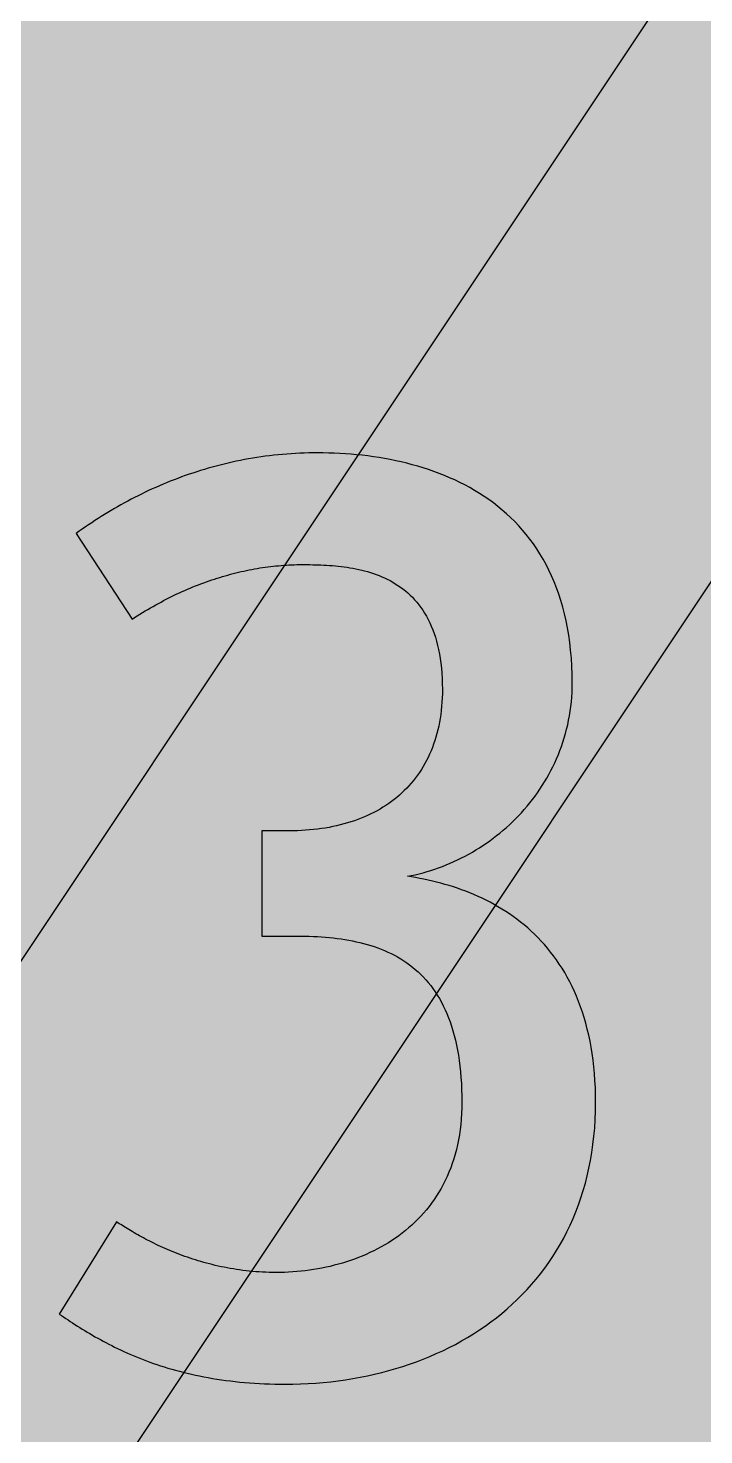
# Model space of a CAD drawing. Header units: millimetres. Extents: x 0 to 212, y 0 to 318.
# Drawn here: x 91.5 to 137.4, y 126.5 to 222 of the extents above; entities that cross this region are included whole.
import ezdxf

# ---------------------------------------------------------------- set-up
doc = ezdxf.new("R2010")
doc.units = ezdxf.units.MM

msp = doc.modelspace()

# ---------------------------------------------------------------- hatches: boundary and pattern name
for color, points in [(40, [(14.1633, 0.0536), (13.9878, 0.0533), (13.8125, 0.0559), (13.6373, 0.061), (13.462, 0.0686), (13.2893, 0.0787), (13.114, 0.0914), (12.9413, 0.1041), (12.7686, 0.1219), (12.5959, 0.1397), (12.4231, 0.16), (12.2504, 0.1829), (12.0777, 0.2057), (11.9075, 0.2337), (11.7373, 0.2616), (11.5672, 0.2921), (11.397, 0.3251), (11.2268, 0.3607), (11.0592, 0.3988), (10.8915, 0.4369), (10.7239, 0.4775), (10.5562, 0.5207), (10.3886, 0.5664), (10.2235, 0.6121), (10.0584, 0.6629), (9.8933, 0.7137), (9.7307, 0.7671), (9.5682, 0.8204), (9.4056, 0.8788), (9.2431, 0.9373), (9.083, 0.9982), (8.923, 1.0617), (8.763, 1.1252), (8.6055, 1.1938), (8.4455, 1.2624), (8.2906, 1.331), (8.1331, 1.4046), (7.9781, 1.4783), (7.8232, 1.5545), (7.6708, 1.6332), (7.5184, 1.7145), (7.366, 1.7958), (7.2161, 1.8796), (7.0663, 1.966), (6.919, 2.0523), (6.7716, 2.1438), (6.6243, 2.2352), (6.4795, 2.3266), (6.3348, 2.4232), (6.19, 2.5197), (6.0477, 2.6187), (5.908, 2.7178), (5.7683, 2.8194), (5.6286, 2.9235), (5.4915, 3.0302), (5.3543, 3.1369), (5.2197, 3.2461), (5.0851, 3.3579), (4.953, 3.4722), (4.8209, 3.5865), (4.6914, 3.7033), (4.5644, 3.8202), (4.4348, 3.9395), (4.3104, 4.0615), (4.1859, 4.1859), (4.0615, 4.3104), (3.9395, 4.4348), (3.8202, 4.5618), (3.7033, 4.6914), (3.5865, 4.8209), (3.4722, 4.953), (3.3579, 5.0851), (3.2487, 5.2197), (3.1369, 5.3543), (3.0302, 5.4915), (2.9235, 5.6286), (2.8194, 5.7683), (2.7178, 5.908), (2.6187, 6.0477), (2.5197, 6.19), (2.4232, 6.3348), (2.3266, 6.477), (2.2352, 6.6243), (2.1438, 6.7691), (2.0523, 6.9164), (1.966, 7.0663), (1.8796, 7.2161), (1.7958, 7.366), (1.7145, 7.5184), (1.6332, 7.6708), (1.5545, 7.8232), (1.4783, 7.9781), (1.4046, 8.1331), (1.331, 8.2906), (1.2598, 8.4455), (1.1913, 8.603), (1.1252, 8.763), (1.0592, 8.923), (0.9982, 9.083), (0.9373, 9.2431), (0.8763, 9.4056), (0.8204, 9.5682), (0.7645, 9.7307), (0.7112, 9.8933), (0.6604, 10.0584), (0.6121, 10.2235), (0.5639, 10.3911), (0.5207, 10.5562), (0.4775, 10.7239), (0.4343, 10.8915), (0.3962, 11.0592), (0.3607, 11.2268), (0.3251, 11.397), (0.2921, 11.5672), (0.2616, 11.7373), (0.2311, 11.9075), (0.2057, 12.0802), (0.1803, 12.2504), (0.1575, 12.4231), (0.1372, 12.5959), (0.1194, 12.7686), (0.1041, 12.9413), (0.0889, 13.1166), (0.0787, 13.2893), (0.0686, 13.4645), (0.061, 13.6373), (0.0559, 13.8125), (0.0508, 13.9878), (0.0508, 14.163), (0.0522, 303.4425), (0.0508, 303.6164), (0.0559, 303.7916), (0.061, 303.9669), (0.0686, 304.1396), (0.0787, 304.3149), (0.0889, 304.4876), (0.1041, 304.6628), (0.1194, 304.8356), (0.1372, 305.0083), (0.1575, 305.181), (0.1803, 305.3537), (0.2057, 305.5239), (0.2311, 305.6966), (0.2616, 305.8668), (0.2921, 306.037), (0.3251, 306.2072), (0.3607, 306.3748), (0.3962, 306.545), (0.4343, 306.7126), (0.4775, 306.8803), (0.5207, 307.0479), (0.5639, 307.213), (0.6121, 307.3781), (0.6604, 307.5432), (0.7112, 307.7083), (0.7645, 307.8734), (0.8204, 308.036), (0.8763, 308.1985), (0.9373, 308.3611), (0.9982, 308.5211), (1.0592, 308.6811), (1.1252, 308.8411), (1.1913, 308.9986), (1.2598, 309.1561), (1.331, 309.3136), (1.4046, 309.4685), (1.4783, 309.626), (1.5545, 309.7784), (1.6332, 309.9333), (1.7145, 310.0857), (1.7958, 310.2356), (1.8796, 310.388), (1.966, 310.5379), (2.0523, 310.6852), (2.1438, 310.8325), (2.2352, 310.9798), (2.3266, 311.1246), (2.4232, 311.2694), (2.5197, 311.4116), (2.6187, 311.5539), (2.7178, 311.6961), (2.8194, 311.8358), (2.9235, 311.9755), (3.0302, 312.1127), (3.1369, 312.2473), (3.2487, 312.3844), (3.3579, 312.5165), (3.4722, 312.6486), (3.5865, 312.7807), (3.7033, 312.9102), (3.8202, 313.0398), (3.9395, 313.1668), (4.0615, 313.2938), (4.1859, 313.4182), (4.3104, 313.5401), (4.4348, 313.6621), (4.5644, 313.784), (4.6914, 313.9008), (4.8209, 314.0177), (4.953, 314.132), (5.0851, 314.2437), (5.2197, 314.3555), (5.3543, 314.4647), (5.4915, 314.5739), (5.6286, 314.6781), (5.7683, 314.7822), (5.908, 314.8838), (6.0477, 314.9854), (6.19, 315.0845), (6.3348, 315.181), (6.4795, 315.275), (6.6243, 315.3689), (6.7716, 315.4604), (6.919, 315.5493), (7.0663, 315.6382), (7.2161, 315.7245), (7.366, 315.8084), (7.5184, 315.8896), (7.6708, 315.9709), (7.8232, 316.0471), (7.9781, 316.1233), (8.1331, 316.1995), (8.2906, 316.2706), (8.4455, 316.3418), (8.6055, 316.4103), (8.763, 316.4789), (8.923, 316.5424), (9.083, 316.6059), (9.2431, 316.6669), (9.4056, 316.7253), (9.5682, 316.7837), (9.7307, 316.8371), (9.8933, 316.8904), (10.0584, 316.9412), (10.2235, 316.992), (10.3886, 317.0377), (10.5562, 317.0834), (10.7239, 317.1266), (10.8915, 317.1673), (11.0592, 317.2079), (11.2268, 317.2435), (11.397, 317.279), (11.5672, 317.312), (11.7373, 317.3425), (11.9075, 317.3705), (12.0777, 317.3984), (12.2504, 317.4213), (12.4231, 317.4441), (12.5959, 317.4644), (12.7686, 317.4822), (12.9413, 317.5), (13.114, 317.5127), (13.2893, 317.5254), (13.462, 317.5356), (13.6373, 317.5432), (13.8125, 317.5483), (13.9878, 317.5508), (14.163, 317.5533), (197.6078, 317.5536), (197.7822, 317.5508), (197.9574, 317.5483), (198.1327, 317.5432), (198.3054, 317.5356), (198.4807, 317.5254), (198.6534, 317.5127), (198.8287, 317.5), (199.0014, 317.4822), (199.1741, 317.4644), (199.3468, 317.4441), (199.5195, 317.4213), (199.6897, 317.3984), (199.8624, 317.3705), (200.0326, 317.3425), (200.2028, 317.312), (200.373, 317.279), (200.5432, 317.2435), (200.7108, 317.2079), (200.8784, 317.1673), (201.0461, 317.1266), (201.2137, 317.0834), (201.3788, 317.0377), (201.5465, 316.992), (201.7116, 316.9412), (201.8767, 316.8904), (202.0392, 316.8371), (202.2018, 316.7837), (202.3643, 316.7253), (202.5269, 316.6669), (202.6869, 316.6059), (202.8469, 316.5424), (203.007, 316.4789), (203.167, 316.4103), (203.3245, 316.3418), (203.4794, 316.2706), (203.6369, 316.1995), (203.7918, 316.1233), (203.9468, 316.0471), (204.0992, 315.9709), (204.2516, 315.8896), (204.404, 315.8084), (204.5538, 315.7245), (204.7037, 315.6382), (204.8535, 315.5493), (205.0009, 315.4604), (205.1456, 315.3689), (205.293, 315.275), (205.4352, 315.181), (205.58, 315.0845), (205.7222, 314.9854), (205.8619, 314.8838), (206.0016, 314.7822), (206.1413, 314.6781), (206.2785, 314.5739), (206.4156, 314.4647), (206.5503, 314.3555), (206.6849, 314.2437), (206.817, 314.132), (206.949, 314.0177), (207.0786, 313.9008), (207.2081, 313.784), (207.3351, 313.6621), (207.4596, 313.5401), (207.584, 313.4182), (207.7085, 313.2938), (207.8304, 313.1668), (207.9498, 313.0398), (208.0666, 312.9102), (208.1835, 312.7807), (208.2978, 312.6486), (208.4121, 312.5165), (208.5238, 312.3844), (208.6331, 312.2473), (208.7397, 312.1127), (208.8464, 311.9755), (208.9506, 311.8358), (209.0522, 311.6961), (209.1512, 311.5539), (209.2503, 311.4116), (209.3468, 311.2694), (209.4433, 311.1246), (209.5348, 310.9798), (209.6262, 310.8325), (209.7176, 310.6852), (209.804, 310.5379), (209.8904, 310.388), (209.9742, 310.2356), (210.0555, 310.0857), (210.1367, 309.9333), (210.2155, 309.7784), (210.2917, 309.626), (210.3653, 309.4685), (210.439, 309.3136), (210.5076, 309.1561), (210.5762, 308.9986), (210.6447, 308.8411), (210.7082, 308.6811), (210.7717, 308.5211), (210.8327, 308.3611), (210.8911, 308.1985), (210.9495, 308.036), (211.0029, 307.8734), (211.0562, 307.7083), (211.107, 307.5432), (211.1578, 307.3781), (211.2035, 307.213), (211.2493, 307.0479), (211.2924, 306.8803), (211.3331, 306.7126), (211.3712, 306.545), (211.4093, 306.3748), (211.4448, 306.2072), (211.4779, 306.037), (211.5083, 305.8668), (211.5363, 305.6966), (211.5642, 305.5239), (211.5871, 305.3537), (211.6099, 305.181), (211.6303, 305.0083), (211.648, 304.8356), (211.6658, 304.6628), (211.6785, 304.4876), (211.6912, 304.3149), (211.7014, 304.1396), (211.709, 303.9669), (211.7141, 303.7916), (211.7166, 303.6164), (211.7166, 303.4411), (211.7189, 14.1647), (211.7166, 13.9878), (211.7141, 13.8125), (211.709, 13.6373), (211.7014, 13.4645), (211.6912, 13.2893), (211.6785, 13.1166), (211.6658, 12.9413), (211.648, 12.7686), (211.6303, 12.5959), (211.6099, 12.4231), (211.5871, 12.2504), (211.5642, 12.0802), (211.5363, 11.9075), (211.5083, 11.7373), (211.4779, 11.5672), (211.4448, 11.397), (211.4093, 11.2268), (211.3712, 11.0592), (211.3331, 10.8915), (211.2924, 10.7239), (211.2493, 10.5562), (211.2035, 10.3911), (211.1578, 10.2235), (211.107, 10.0584), (211.0562, 9.8933), (211.0029, 9.7307), (210.9495, 9.5682), (210.8911, 9.4056), (210.8327, 9.2431), (210.7717, 9.083), (210.7082, 8.923), (210.6447, 8.763), (210.5762, 8.603), (210.5076, 8.4455), (210.439, 8.2906), (210.3653, 8.1331), (210.2917, 7.9781), (210.2155, 7.8232), (210.1367, 7.6708), (210.0555, 7.5184), (209.9742, 7.366), (209.8904, 7.2161), (209.804, 7.0663), (209.7176, 6.9164), (209.6262, 6.7691), (209.5348, 6.6243), (209.4433, 6.477), (209.3468, 6.3348), (209.2503, 6.19), (209.1512, 6.0477), (209.0522, 5.908), (208.9506, 5.7683), (208.8464, 5.6286), (208.7397, 5.4915), (208.6331, 5.3543), (208.5238, 5.2197), (208.4121, 5.0851), (208.2978, 4.953), (208.1835, 4.8209), (208.0666, 4.6914), (207.9498, 4.5618), (207.8304, 4.4348), (207.7085, 4.3104), (207.584, 4.1859), (207.4596, 4.0615), (207.3351, 3.9395), (207.2081, 3.8202), (207.0786, 3.7033), (206.949, 3.5865), (206.817, 3.4722), (206.6849, 3.3579), (206.5503, 3.2461), (206.4156, 3.1369), (206.2785, 3.0302), (206.1413, 2.9235), (206.0016, 2.8194), (205.8619, 2.7178), (205.7222, 2.6187), (205.58, 2.5197), (205.4352, 2.4232), (205.293, 2.3266), (205.1456, 2.2352), (205.0009, 2.1438), (204.8535, 2.0523), (204.7037, 1.966), (204.5538, 1.8796), (204.404, 1.7958), (204.2516, 1.7145), (204.0992, 1.6332), (203.9468, 1.5545), (203.7918, 1.4783), (203.6369, 1.4046), (203.4794, 1.331), (203.3245, 1.2624), (203.167, 1.1938), (203.007, 1.1252), (202.8469, 1.0617), (202.6869, 0.9982), (202.5269, 0.9373), (202.3643, 0.8788), (202.2018, 0.8204), (202.0392, 0.7671), (201.8767, 0.7137), (201.7116, 0.6629), (201.5465, 0.6121), (201.3788, 0.5664), (201.2137, 0.5207), (201.0461, 0.4775), (200.8784, 0.4369), (200.7108, 0.3988), (200.5432, 0.3607), (200.373, 0.3251), (200.2028, 0.2921), (200.0326, 0.2616), (199.8624, 0.2337), (199.6897, 0.2057), (199.5195, 0.1829), (199.3468, 0.16), (199.1741, 0.1397), (199.0014, 0.1219), (198.8287, 0.1041), (198.6534, 0.0914), (198.4807, 0.0787), (198.3054, 0.0686), (198.1327, 0.061), (197.9574, 0.0559), (197.7822, 0.0533), (197.6069, 0.0533)]), (22, [(8.8717, 35.5406), (191.0002, 308.7342), (197.6078, 308.7342), (197.7441, 308.7319), (197.8787, 308.7268), (198.0133, 308.7167), (198.1479, 308.7065), (198.28, 308.6913), (198.4121, 308.671), (198.5442, 308.6506), (198.6737, 308.6252), (198.8007, 308.5973), (198.9303, 308.5668), (199.0547, 308.5313), (199.1792, 308.4957), (199.3036, 308.4551), (199.4256, 308.4119), (199.5475, 308.3662), (199.6669, 308.3179), (199.7837, 308.2646), (199.9005, 308.2112), (200.0148, 308.1528), (200.1291, 308.0944), (200.2409, 308.0309), (200.3501, 307.9674), (200.4593, 307.8988), (200.566, 307.8277), (200.6702, 307.7566), (200.7718, 307.6804), (200.8734, 307.6042), (200.9724, 307.5254), (201.0689, 307.4416), (201.1655, 307.3578), (201.2569, 307.2714), (201.3483, 307.1825), (201.4372, 307.0911), (201.5236, 306.9996), (201.6074, 306.9031), (201.6912, 306.8066), (201.77, 306.7075), (201.8462, 306.6059), (201.9224, 306.5043), (201.9935, 306.4002), (202.0646, 306.2935), (202.1332, 306.1843), (202.1967, 306.0751), (202.2602, 305.9633), (202.3186, 305.849), (202.377, 305.7347), (202.4304, 305.6179), (202.4812, 305.501), (202.532, 305.3817), (202.5777, 305.2597), (202.6209, 305.1378), (202.6615, 305.0134), (202.6971, 304.8889), (202.7326, 304.7644), (202.7631, 304.6349), (202.7911, 304.5079), (202.8165, 304.3784), (202.8368, 304.2463), (202.8546, 304.1142), (202.8698, 303.9821), (202.8825, 303.8475), (202.8901, 303.7129), (202.8952, 303.5783), (202.8977, 303.4411), (202.8994, 282.0649), (20.7726, 8.8731), (14.1633, 8.8731), (14.0259, 8.8748), (13.8887, 8.8798), (13.7541, 8.8875), (13.622, 8.9002), (13.4874, 8.9154), (13.3553, 8.9332), (13.2258, 8.9535), (13.0962, 8.9789), (12.9667, 9.0068), (12.8397, 9.0373), (12.7127, 9.0729), (12.5882, 9.1084), (12.4663, 9.1491), (12.3419, 9.1923), (12.2225, 9.238), (12.1031, 9.2888), (11.9837, 9.3396), (11.8694, 9.3929), (11.7526, 9.4513), (11.6408, 9.5098), (11.5291, 9.5733), (11.4198, 9.6368), (11.3106, 9.7053), (11.2039, 9.7765), (11.0998, 9.8476), (10.9957, 9.9238), (10.8966, 10), (10.7975, 10.0787), (10.6985, 10.1625), (10.6045, 10.2464), (10.5105, 10.3327), (10.4216, 10.4216), (10.3327, 10.5131), (10.2464, 10.6045), (10.16, 10.701), (10.0787, 10.7975), (10, 10.8966), (9.9212, 10.9982), (9.8476, 11.0998), (9.7739, 11.2039), (9.7053, 11.3106), (9.6368, 11.4198), (9.5707, 11.5291), (9.5098, 11.6408), (9.4488, 11.7551), (9.3929, 11.8694), (9.337, 11.9863), (9.2862, 12.1031), (9.238, 12.2225), (9.1923, 12.3444), (9.1491, 12.4663), (9.1084, 12.5908), (9.0703, 12.7152), (9.0373, 12.8397), (9.0068, 12.9692), (8.9789, 13.0962), (8.9535, 13.2258), (8.9306, 13.3579), (8.9129, 13.4899), (8.8976, 13.622), (8.8849, 13.7566), (8.8773, 13.8913), (8.8722, 14.0259), (8.8697, 14.163)]), (59, [(130.0067, 149.1022), (129.9997, 149.6035), (129.987, 150.0962), (129.9616, 150.5788), (129.9286, 151.0513), (129.8854, 151.5135), (129.8321, 151.9657), (129.7711, 152.4076), (129.7026, 152.8394), (129.6238, 153.2611), (129.5375, 153.6725), (129.4409, 154.0764), (129.3393, 154.4701), (129.2276, 154.8536), (129.1107, 155.2296), (128.9837, 155.5953), (128.8517, 155.9509), (128.7094, 156.2989), (128.5621, 156.6367), (128.4072, 156.9669), (128.2471, 157.2895), (128.0795, 157.6019), (127.9068, 157.9067), (127.7264, 158.2039), (127.541, 158.4909), (127.348, 158.7703), (127.1524, 159.0421), (126.9492, 159.3063), (126.7409, 159.5628), (126.5276, 159.8117), (126.3091, 160.053), (126.0881, 160.2842), (125.8595, 160.5102), (125.6284, 160.7287), (125.3922, 160.942), (125.1534, 161.1452), (124.9096, 161.3433), (124.6607, 161.5338), (124.4117, 161.7167), (124.1577, 161.8945), (123.8987, 162.0647), (123.6396, 162.2273), (123.3754, 162.3847), (123.1087, 162.5371), (122.8395, 162.6819), (122.5702, 162.8216), (122.2959, 162.9537), (122.0216, 163.0807), (121.7447, 163.2026), (121.4679, 163.3195), (121.1885, 163.4287), (120.9065, 163.5328), (120.6246, 163.6319), (120.3427, 163.7259), (120.0582, 163.8148), (119.7737, 163.9011), (119.4892, 163.9799), (119.2047, 164.0535), (118.9177, 164.1221), (118.6332, 164.1881), (118.3488, 164.2491), (118.0643, 164.305), (117.7823, 164.3558), (117.4979, 164.404), (117.2185, 164.4472), (117.4852, 164.5006), (117.7544, 164.5564), (118.0211, 164.6225), (118.2878, 164.6911), (118.5545, 164.7673), (118.8187, 164.8485), (119.0828, 164.9349), (119.3444, 165.0263), (119.6061, 165.1229), (119.8651, 165.227), (120.1242, 165.3337), (120.3808, 165.448), (120.6348, 165.5674), (120.8862, 165.6918), (121.1377, 165.8188), (121.3866, 165.9534), (121.633, 166.0931), (121.8768, 166.2379), (122.1156, 166.3878), (122.3543, 166.5427), (122.5906, 166.7027), (122.8242, 166.8653), (123.0528, 167.0355), (123.2814, 167.2082), (123.505, 167.3885), (123.7234, 167.5714), (123.9418, 167.7594), (124.1527, 167.9524), (124.3635, 168.1505), (124.5692, 168.3512), (124.7699, 168.5569), (124.968, 168.7678), (125.161, 168.9837), (125.349, 169.2021), (125.5344, 169.4256), (125.7148, 169.6542), (125.89, 169.8879), (126.0602, 170.1241), (126.2253, 170.3629), (126.3853, 170.6093), (126.5403, 170.8582), (126.6901, 171.1096), (126.8349, 171.3662), (126.9746, 171.6278), (127.1092, 171.892), (127.2362, 172.1587), (127.3581, 172.4304), (127.475, 172.7073), (127.5842, 172.9867), (127.6883, 173.2686), (127.7849, 173.5557), (127.8763, 173.8452), (127.9601, 174.1399), (128.0363, 174.437), (128.1074, 174.7368), (128.1709, 175.0416), (128.2294, 175.3489), (128.2776, 175.6588), (128.3208, 175.9712), (128.3564, 176.2887), (128.3818, 176.6087), (128.4021, 176.9313), (128.4148, 177.259), (128.4173, 177.5866), (128.4122, 178.1607), (128.3919, 178.7195), (128.3564, 179.2656), (128.3106, 179.799), (128.2522, 180.3171), (128.1811, 180.8251), (128.0973, 181.3204), (128.0008, 181.803), (127.8941, 182.2729), (127.7747, 182.7327), (127.6452, 183.1797), (127.5029, 183.6141), (127.3505, 184.0357), (127.188, 184.4472), (127.0152, 184.8485), (126.8324, 185.2371), (126.6419, 185.613), (126.4387, 185.9788), (126.2278, 186.3344), (126.0069, 186.6798), (125.7783, 187.0126), (125.542, 187.3377), (125.2957, 187.6501), (125.0417, 187.9524), (124.78, 188.247), (124.5108, 188.529), (124.2339, 188.8007), (123.952, 189.0649), (123.6599, 189.3189), (123.3627, 189.5627), (123.0605, 189.7964), (122.7506, 190.0225), (122.4356, 190.2409), (122.1156, 190.4467), (121.7905, 190.6473), (121.4603, 190.8378), (121.1224, 191.0182), (120.7821, 191.1934), (120.4392, 191.3585), (120.0887, 191.5135), (119.7356, 191.6633), (119.38, 191.8056), (119.0219, 191.9376), (118.6586, 192.0646), (118.2929, 192.184), (117.9246, 192.2932), (117.5537, 192.3974), (117.1804, 192.4964), (116.807, 192.5853), (116.4311, 192.6692), (116.0526, 192.7454), (115.6741, 192.8165), (115.2957, 192.88), (114.9147, 192.9359), (114.5337, 192.9892), (114.1527, 193.0349), (113.7717, 193.073), (113.3932, 193.1086), (113.0122, 193.1365), (112.6338, 193.1594), (112.2553, 193.1772), (111.8794, 193.1873), (111.506, 193.1949), (111.1326, 193.1975), (110.8278, 193.1975), (110.523, 193.1924), (110.2208, 193.1822), (109.921, 193.1721), (109.6213, 193.1568), (109.3241, 193.1391), (109.0295, 193.1187), (108.7349, 193.0933), (108.4402, 193.0654), (108.1507, 193.0349), (107.8611, 193.0019), (107.5715, 192.9663), (107.2871, 192.9257), (107, 192.8825), (106.7181, 192.8393), (106.4362, 192.7911), (106.1542, 192.7403), (105.8774, 192.6844), (105.598, 192.6285), (105.3236, 192.5701), (105.0493, 192.5066), (104.7775, 192.4431), (104.5058, 192.3745), (104.2365, 192.3059), (103.9673, 192.2323), (103.7006, 192.1586), (103.4364, 192.0799), (103.1748, 191.9986), (102.9132, 191.9173), (102.6516, 191.831), (102.3925, 191.7446), (102.1359, 191.6557), (101.8794, 191.5617), (101.6254, 191.4677), (101.3739, 191.3712), (101.1225, 191.2722), (100.8736, 191.1706), (100.6272, 191.069), (100.3808, 190.9623), (100.1344, 190.8556), (99.8931, 190.7464), (99.6493, 190.6346), (99.4105, 190.5203), (99.1718, 190.406), (98.9355, 190.2866), (98.6993, 190.1673), (98.4656, 190.0479), (98.2345, 189.9234), (98.0034, 189.799), (97.7722, 189.672), (97.5462, 189.545), (97.3201, 189.4129), (97.094, 189.2808), (96.8731, 189.1487), (96.6521, 189.0141), (96.4311, 188.8769), (96.2127, 188.7372), (95.9968, 188.5975), (95.7809, 188.4578), (95.5675, 188.3156), (95.3541, 188.1708), (95.1433, 188.026), (94.935, 187.8787), (94.7268, 187.7289), (98.5213, 181.9106), (98.6968, 182.024), (98.8771, 182.1383), (99.0549, 182.2475), (99.2327, 182.3568), (99.4131, 182.466), (99.5909, 182.5701), (99.7712, 182.6743), (99.949, 182.7784), (100.1293, 182.8775), (100.3097, 182.9765), (100.49, 183.073), (100.6704, 183.167), (100.8507, 183.261), (101.031, 183.3524), (101.2114, 183.4413), (101.3917, 183.5302), (101.5721, 183.6166), (101.7549, 183.7004), (101.9353, 183.7817), (102.1156, 183.863), (102.2985, 183.9417), (102.4788, 184.0179), (102.6617, 184.0941), (102.8421, 184.1678), (103.0249, 184.2389), (103.2053, 184.3075), (103.3882, 184.3761), (103.5685, 184.4421), (103.7514, 184.5056), (103.9317, 184.5691), (104.1146, 184.6275), (104.2975, 184.6885), (104.4778, 184.7444), (104.6607, 184.8002), (104.8436, 184.8536), (105.0239, 184.9044), (105.2068, 184.9552), (105.3871, 185.0009), (105.57, 185.0492), (105.7504, 185.0923), (105.9332, 185.1355), (106.1136, 185.1762), (106.2965, 185.2143), (106.4768, 185.2524), (106.6597, 185.2879), (106.84, 185.3209), (107.0204, 185.3514), (107.2007, 185.3819), (107.3836, 185.4098), (107.5639, 185.4352), (107.7443, 185.4606), (107.9246, 185.4835), (108.1049, 185.5038), (108.2853, 185.5241), (108.4631, 185.5394), (108.6434, 185.5546), (108.8238, 185.5699), (109.0016, 185.58), (109.1819, 185.5902), (109.3597, 185.5978), (109.54, 185.6054), (109.7178, 185.6105), (109.8956, 185.613), (110.0734, 185.613), (110.2487, 185.613), (110.4265, 185.613), (110.6068, 185.6105), (110.7897, 185.608), (110.9777, 185.6029), (111.1656, 185.5978), (111.3536, 185.5902), (111.5466, 185.5826), (111.7397, 185.5724), (111.9353, 185.5597), (112.1308, 185.5445), (112.329, 185.5267), (112.5271, 185.5089), (112.7252, 185.486), (112.9259, 185.4606), (113.124, 185.4327), (113.3246, 185.3997), (113.5253, 185.3641), (113.7234, 185.326), (113.9241, 185.2828), (114.1222, 185.2371), (114.3203, 185.1863), (114.5184, 185.133), (114.714, 185.0746), (114.9096, 185.0111), (115.1026, 184.9425), (115.2957, 184.8688), (115.4862, 184.7901), (115.6741, 184.7063), (115.8596, 184.6174), (116.045, 184.5234), (116.2253, 184.4218), (116.4031, 184.3176), (116.5784, 184.2033), (116.7511, 184.0865), (116.9213, 183.9595), (117.0864, 183.8274), (117.2489, 183.6903), (117.4064, 183.5429), (117.5614, 183.3905), (117.7112, 183.2305), (117.8585, 183.0629), (117.9982, 182.8876), (118.1354, 182.7047), (118.2675, 182.5142), (118.3945, 182.3161), (118.5164, 182.1078), (118.6307, 181.8919), (118.7425, 181.6684), (118.8466, 181.4347), (118.9457, 181.1934), (119.0371, 180.942), (119.1235, 180.6804), (119.2022, 180.4111), (119.2759, 180.1292), (119.3419, 179.8396), (119.4003, 179.5399), (119.4511, 179.23), (119.4968, 178.91), (119.5324, 178.5798), (119.5603, 178.2369), (119.5807, 177.8838), (119.5934, 177.5206), (119.5984, 177.1472), (119.5959, 176.8526), (119.5857, 176.5605), (119.5705, 176.2735), (119.5476, 175.9915), (119.5197, 175.7147), (119.4867, 175.4429), (119.446, 175.1736), (119.4003, 174.9095), (119.3495, 174.6504), (119.2911, 174.3964), (119.2276, 174.1475), (119.159, 173.9011), (119.0854, 173.6598), (119.0041, 173.4236), (118.9203, 173.1924), (118.8288, 172.9664), (118.7323, 172.7429), (118.6307, 172.5244), (118.524, 172.3111), (118.4097, 172.1028), (118.2929, 171.8996), (118.171, 171.6989), (118.044, 171.5059), (117.9093, 171.3154), (117.7722, 171.13), (117.6299, 170.9471), (117.4826, 170.7718), (117.3302, 170.5991), (117.1753, 170.4315), (117.0127, 170.2689), (116.8476, 170.1114), (116.6774, 169.959), (116.5022, 169.8092), (116.3218, 169.6669), (116.139, 169.5272), (115.951, 169.3926), (115.7605, 169.2631), (115.5624, 169.1386), (115.3643, 169.0167), (115.1585, 168.8998), (114.9502, 168.7906), (114.7369, 168.6839), (114.521, 168.5823), (114.3025, 168.4833), (114.079, 168.3918), (113.8504, 168.3029), (113.6193, 168.2217), (113.3856, 168.1429), (113.1468, 168.0693), (112.9055, 168.0007), (112.6592, 167.9372), (112.4128, 167.8762), (112.1613, 167.8229), (111.9048, 167.7721), (111.6482, 167.7264), (111.3866, 167.6857), (111.1225, 167.6502), (110.8532, 167.6197), (110.584, 167.5943), (110.3122, 167.5714), (110.0353, 167.5562), (109.7559, 167.5435), (109.4765, 167.5359), (109.1921, 167.5333), (107.3408, 167.5349), (107.3408, 160.3911), (109.722, 160.3911), (110.0023, 160.3883), (110.2817, 160.3832), (110.5586, 160.3781), (110.8354, 160.368), (111.1098, 160.3527), (111.3841, 160.3375), (111.6533, 160.3146), (111.9251, 160.2918), (112.1918, 160.2638), (112.456, 160.2334), (112.7201, 160.1978), (112.9817, 160.1572), (113.2408, 160.1114), (113.4974, 160.0632), (113.7488, 160.0098), (114.0003, 159.954), (114.2492, 159.8905), (114.4956, 159.8219), (114.7369, 159.7508), (114.9756, 159.672), (115.2119, 159.5882), (115.4455, 159.4993), (115.6741, 159.4053), (115.9002, 159.3063), (116.1237, 159.1996), (116.3422, 159.0878), (116.5555, 158.971), (116.7663, 158.8465), (116.9746, 158.7144), (117.1778, 158.5773), (117.3759, 158.435), (117.569, 158.2852), (117.7595, 158.1277), (117.9449, 157.9626), (118.1278, 157.7899), (118.303, 157.6121), (118.4732, 157.4241), (118.6409, 157.2311), (118.8034, 157.0304), (118.9584, 156.8196), (119.1108, 156.6012), (119.2555, 156.3776), (119.3952, 156.144), (119.5324, 155.9001), (119.6619, 155.6512), (119.7839, 155.3921), (119.9032, 155.1229), (120.015, 154.846), (120.1217, 154.559), (120.2207, 154.2644), (120.3147, 153.9596), (120.4011, 153.6471), (120.4824, 153.3246), (120.556, 152.9918), (120.6246, 152.6489), (120.6856, 152.2959), (120.7414, 151.9326), (120.7872, 151.5593), (120.8278, 151.1757), (120.8608, 150.782), (120.8888, 150.3782), (120.9065, 149.9641), (120.9167, 149.5374), (120.9218, 149.1005), (120.9167, 148.717), (120.9015, 148.3385), (120.8786, 147.9677), (120.8456, 147.6045), (120.8049, 147.2489), (120.7541, 146.9009), (120.6932, 146.558), (120.6246, 146.2253), (120.5484, 145.8976), (120.4646, 145.5776), (120.3731, 145.2626), (120.2715, 144.9553), (120.1623, 144.6555), (120.048, 144.3634), (119.9236, 144.0764), (119.794, 143.797), (119.6569, 143.5252), (119.5121, 143.2585), (119.3622, 142.9995), (119.2047, 142.748), (119.0396, 142.5016), (118.8695, 142.2629), (118.6942, 142.0292), (118.5113, 141.8031), (118.3234, 141.5821), (118.1303, 141.3688), (117.9322, 141.1605), (117.729, 140.9598), (117.5207, 140.7643), (117.3074, 140.5738), (117.0864, 140.3909), (116.8654, 140.2156), (116.6368, 140.0454), (116.4057, 139.8803), (116.1694, 139.7229), (115.9307, 139.5679), (115.6868, 139.4231), (115.4405, 139.2809), (115.189, 139.1463), (114.935, 139.0167), (114.6785, 138.8948), (114.4194, 138.7754), (114.1578, 138.6637), (113.8911, 138.557), (113.6244, 138.4554), (113.3551, 138.3614), (113.0833, 138.2725), (112.8116, 138.1862), (112.5347, 138.1074), (112.2578, 138.0338), (111.981, 137.9652), (111.7016, 137.9042), (111.4196, 137.8458), (111.1377, 137.7925), (110.8558, 137.7467), (110.5738, 137.7036), (110.2893, 137.668), (110.0074, 137.635), (109.7229, 137.607), (109.4384, 137.5867), (109.1565, 137.5689), (108.8746, 137.5562), (108.5901, 137.5486), (108.3107, 137.5486), (108.0745, 137.5486), (107.8408, 137.5537), (107.6096, 137.5613), (107.381, 137.5715), (107.155, 137.5842), (106.9289, 137.602), (106.7054, 137.6197), (106.4844, 137.6401), (106.2634, 137.6655), (106.045, 137.6909), (105.8291, 137.7213), (105.6157, 137.7518), (105.4024, 137.7848), (105.1941, 137.8204), (104.9858, 137.8585), (104.7801, 137.8991), (104.5743, 137.9398), (104.3737, 137.9855), (104.173, 138.0312), (103.9749, 138.0795), (103.7793, 138.1277), (103.5837, 138.1785), (103.3932, 138.2319), (103.2027, 138.2878), (103.0148, 138.3436), (102.8294, 138.3995), (102.6465, 138.4579), (102.4661, 138.5189), (102.2858, 138.5799), (102.108, 138.6434), (101.9327, 138.7069), (101.76, 138.7704), (101.5898, 138.8364), (101.4222, 138.9024), (101.2571, 138.971), (101.092, 139.0396), (100.932, 139.1082), (100.772, 139.1768), (100.6145, 139.2479), (100.4595, 139.3165), (100.3071, 139.3876), (100.1573, 139.4587), (100.01, 139.5324), (99.8652, 139.6035), (99.7204, 139.6746), (99.5807, 139.7483), (99.441, 139.8194), (99.3064, 139.8905), (99.1718, 139.9642), (99.0397, 140.0353), (98.9127, 140.1064), (98.7857, 140.1775), (98.6612, 140.2486), (98.5393, 140.3198), (98.4199, 140.3909), (98.3031, 140.4595), (98.1888, 140.528), (98.077, 140.5966), (97.9703, 140.6627), (97.8637, 140.7312), (97.7595, 140.7973), (97.6579, 140.8608), (97.5589, 140.9243), (97.4623, 140.9878), (93.5824, 134.7265), (93.726, 134.6251), (93.8759, 134.526), (94.0257, 134.4244), (94.1781, 134.3228), (94.3305, 134.2212), (94.488, 134.1196), (94.648, 134.0155), (94.808, 133.9139), (94.9731, 133.8097), (95.1382, 133.7056), (95.3084, 133.604), (95.4786, 133.4999), (95.6513, 133.3957), (95.8291, 133.2941), (96.0069, 133.19), (96.1898, 133.0884), (96.3752, 132.9868), (96.5606, 132.8852), (96.7511, 132.7836), (96.9442, 132.682), (97.1398, 132.5829), (97.3404, 132.4839), (97.5411, 132.3848), (97.7468, 132.2883), (97.9551, 132.1918), (98.1659, 132.0952), (98.3793, 132.0013), (98.5977, 131.9098), (98.8187, 131.8184), (99.0422, 131.7269), (99.2708, 131.638), (99.502, 131.5491), (99.7356, 131.4653), (99.9744, 131.379), (100.2157, 131.2977), (100.4595, 131.2164), (100.7085, 131.1377), (100.9599, 131.0589), (101.2165, 130.9853), (101.4755, 130.9116), (101.7372, 130.8405), (102.0039, 130.7719), (102.2756, 130.7059), (102.55, 130.6398), (102.8294, 130.5789), (103.1113, 130.5204), (103.3983, 130.4646), (103.6879, 130.4087), (103.9851, 130.3579), (104.2822, 130.3096), (104.587, 130.2639), (104.8944, 130.2207), (105.2043, 130.1801), (105.5218, 130.1445), (105.8418, 130.1115), (106.1669, 130.081), (106.4946, 130.0531), (106.8299, 130.0302), (107.1677, 130.0099), (107.5106, 129.9921), (107.856, 129.9794), (108.2091, 129.9693), (108.5647, 129.9642), (108.9279, 129.9616), (109.4461, 129.9667), (109.9642, 129.982), (110.4824, 130.0048), (110.9955, 130.0378), (111.506, 130.081), (112.014, 130.1318), (112.5195, 130.1928), (113.0224, 130.2639), (113.5228, 130.3452), (114.0181, 130.4341), (114.5108, 130.5331), (114.9985, 130.6398), (115.4836, 130.7592), (115.9637, 130.8862), (116.4387, 131.0208), (116.9086, 131.1681), (117.3734, 131.3231), (117.8357, 131.4856), (118.2903, 131.6609), (118.7399, 131.8438), (119.1844, 132.0368), (119.6213, 132.2375), (120.0531, 132.4483), (120.4798, 132.6693), (120.8989, 132.9004), (121.3104, 133.1392), (121.7168, 133.3881), (122.1156, 133.6446), (122.5067, 133.9113), (122.8903, 134.1882), (123.2662, 134.4752), (123.6345, 134.7699), (123.9926, 135.0747), (124.3457, 135.3871), (124.6861, 135.7097), (125.0213, 136.0424), (125.3465, 136.3853), (125.6614, 136.7358), (125.9688, 137.094), (126.2659, 137.4648), (126.553, 137.8433), (126.8298, 138.2319), (127.0991, 138.6281), (127.3556, 139.0345), (127.602, 139.4511), (127.8357, 139.8753), (128.0617, 140.3096), (128.2751, 140.7516), (128.4757, 141.2062), (128.6662, 141.6685), (128.8466, 142.1384), (129.0117, 142.6185), (129.1666, 143.1087), (129.3089, 143.6065), (129.4384, 144.1145), (129.5552, 144.6327), (129.6594, 145.1585), (129.7508, 145.6944), (129.827, 146.238), (129.8905, 146.7942), (129.9413, 147.3556), (129.9769, 147.9296), (129.9972, 148.5113), (130.0048, 149.1005)])]:
    msp.add_hatch(color=color).paths.add_polyline_path(points)

# ---------------------------------------------------------------- linework, layer by layer
at = {"color": 22}
for points in [[(8.8717, 35.5406), (191.0002, 308.7342)], [(202.8994, 282.0649), (20.7726, 8.8731)]]:
    msp.add_lwpolyline(points, dxfattribs=at)
at = {"color": 59}
msp.add_lwpolyline([(130.0067, 149.1022), (129.9997, 149.6035), (129.987, 150.0962), (129.9616, 150.5788), (129.9286, 151.0513), (129.8854, 151.5135), (129.8321, 151.9657), (129.7711, 152.4076), (129.7026, 152.8394), (129.6238, 153.2611), (129.5375, 153.6725), (129.4409, 154.0764), (129.3393, 154.4701), (129.2276, 154.8536), (129.1107, 155.2296), (128.9837, 155.5953), (128.8517, 155.9509), (128.7094, 156.2989), (128.5621, 156.6367), (128.4072, 156.9669), (128.2471, 157.2895), (128.0795, 157.6019), (127.9068, 157.9067), (127.7264, 158.2039), (127.541, 158.4909), (127.348, 158.7703), (127.1524, 159.0421), (126.9492, 159.3063), (126.7409, 159.5628), (126.5276, 159.8117), (126.3091, 160.053), (126.0881, 160.2842), (125.8595, 160.5102), (125.6284, 160.7287), (125.3922, 160.942), (125.1534, 161.1452), (124.9096, 161.3433), (124.6607, 161.5338), (124.4117, 161.7167), (124.1577, 161.8945), (123.8987, 162.0647), (123.6396, 162.2273), (123.3754, 162.3847), (123.1087, 162.5371), (122.8395, 162.6819), (122.5702, 162.8216), (122.2959, 162.9537), (122.0216, 163.0807), (121.7447, 163.2026), (121.4679, 163.3195), (121.1885, 163.4287), (120.9065, 163.5328), (120.6246, 163.6319), (120.3427, 163.7259), (120.0582, 163.8148), (119.7737, 163.9011), (119.4892, 163.9799), (119.2047, 164.0535), (118.9177, 164.1221), (118.6332, 164.1881), (118.3488, 164.2491), (118.0643, 164.305), (117.7823, 164.3558), (117.4979, 164.404), (117.2185, 164.4472), (117.4852, 164.5006), (117.7544, 164.5564), (118.0211, 164.6225), (118.2878, 164.6911), (118.5545, 164.7673), (118.8187, 164.8485), (119.0828, 164.9349), (119.3444, 165.0263), (119.6061, 165.1229), (119.8651, 165.227), (120.1242, 165.3337), (120.3808, 165.448), (120.6348, 165.5674), (120.8862, 165.6918), (121.1377, 165.8188), (121.3866, 165.9534), (121.633, 166.0931), (121.8768, 166.2379), (122.1156, 166.3878), (122.3543, 166.5427), (122.5906, 166.7027), (122.8242, 166.8653), (123.0528, 167.0355), (123.2814, 167.2082), (123.505, 167.3885), (123.7234, 167.5714), (123.9418, 167.7594), (124.1527, 167.9524), (124.3635, 168.1505), (124.5692, 168.3512), (124.7699, 168.5569), (124.968, 168.7678), (125.161, 168.9837), (125.349, 169.2021), (125.5344, 169.4256), (125.7148, 169.6542), (125.89, 169.8879), (126.0602, 170.1241), (126.2253, 170.3629), (126.3853, 170.6093), (126.5403, 170.8582), (126.6901, 171.1096), (126.8349, 171.3662), (126.9746, 171.6278), (127.1092, 171.892), (127.2362, 172.1587), (127.3581, 172.4304), (127.475, 172.7073), (127.5842, 172.9867), (127.6883, 173.2686), (127.7849, 173.5557), (127.8763, 173.8452), (127.9601, 174.1399), (128.0363, 174.437), (128.1074, 174.7368), (128.1709, 175.0416), (128.2294, 175.3489), (128.2776, 175.6588), (128.3208, 175.9712), (128.3564, 176.2887), (128.3818, 176.6087), (128.4021, 176.9313), (128.4148, 177.259), (128.4173, 177.5866), (128.4122, 178.1607), (128.3919, 178.7195), (128.3564, 179.2656), (128.3106, 179.799), (128.2522, 180.3171), (128.1811, 180.8251), (128.0973, 181.3204), (128.0008, 181.803), (127.8941, 182.2729), (127.7747, 182.7327), (127.6452, 183.1797), (127.5029, 183.6141), (127.3505, 184.0357), (127.188, 184.4472), (127.0152, 184.8485), (126.8324, 185.2371), (126.6419, 185.613), (126.4387, 185.9788), (126.2278, 186.3344), (126.0069, 186.6798), (125.7783, 187.0126), (125.542, 187.3377), (125.2957, 187.6501), (125.0417, 187.9524), (124.78, 188.247), (124.5108, 188.529), (124.2339, 188.8007), (123.952, 189.0649), (123.6599, 189.3189), (123.3627, 189.5627), (123.0605, 189.7964), (122.7506, 190.0225), (122.4356, 190.2409), (122.1156, 190.4467), (121.7905, 190.6473), (121.4603, 190.8378), (121.1224, 191.0182), (120.7821, 191.1934), (120.4392, 191.3585), (120.0887, 191.5135), (119.7356, 191.6633), (119.38, 191.8056), (119.0219, 191.9376), (118.6586, 192.0646), (118.2929, 192.184), (117.9246, 192.2932), (117.5537, 192.3974), (117.1804, 192.4964), (116.807, 192.5853), (116.4311, 192.6692), (116.0526, 192.7454), (115.6741, 192.8165), (115.2957, 192.88), (114.9147, 192.9359), (114.5337, 192.9892), (114.1527, 193.0349), (113.7717, 193.073), (113.3932, 193.1086), (113.0122, 193.1365), (112.6338, 193.1594), (112.2553, 193.1772), (111.8794, 193.1873), (111.506, 193.1949), (111.1326, 193.1975), (110.8278, 193.1975), (110.523, 193.1924), (110.2208, 193.1822), (109.921, 193.1721), (109.6213, 193.1568), (109.3241, 193.1391), (109.0295, 193.1187), (108.7349, 193.0933), (108.4402, 193.0654), (108.1507, 193.0349), (107.8611, 193.0019), (107.5715, 192.9663), (107.2871, 192.9257), (107, 192.8825), (106.7181, 192.8393), (106.4362, 192.7911), (106.1542, 192.7403), (105.8774, 192.6844), (105.598, 192.6285), (105.3236, 192.5701), (105.0493, 192.5066), (104.7775, 192.4431), (104.5058, 192.3745), (104.2365, 192.3059), (103.9673, 192.2323), (103.7006, 192.1586), (103.4364, 192.0799), (103.1748, 191.9986), (102.9132, 191.9173), (102.6516, 191.831), (102.3925, 191.7446), (102.1359, 191.6557), (101.8794, 191.5617), (101.6254, 191.4677), (101.3739, 191.3712), (101.1225, 191.2722), (100.8736, 191.1706), (100.6272, 191.069), (100.3808, 190.9623), (100.1344, 190.8556), (99.8931, 190.7464), (99.6493, 190.6346), (99.4105, 190.5203), (99.1718, 190.406), (98.9355, 190.2866), (98.6993, 190.1673), (98.4656, 190.0479), (98.2345, 189.9234), (98.0034, 189.799), (97.7722, 189.672), (97.5462, 189.545), (97.3201, 189.4129), (97.094, 189.2808), (96.8731, 189.1487), (96.6521, 189.0141), (96.4311, 188.8769), (96.2127, 188.7372), (95.9968, 188.5975), (95.7809, 188.4578), (95.5675, 188.3156), (95.3541, 188.1708), (95.1433, 188.026), (94.935, 187.8787), (94.7268, 187.7289), (98.5213, 181.9106), (98.6968, 182.024), (98.8771, 182.1383), (99.0549, 182.2475), (99.2327, 182.3568), (99.4131, 182.466), (99.5909, 182.5701), (99.7712, 182.6743), (99.949, 182.7784), (100.1293, 182.8775), (100.3097, 182.9765), (100.49, 183.073), (100.6704, 183.167), (100.8507, 183.261), (101.031, 183.3524), (101.2114, 183.4413), (101.3917, 183.5302), (101.5721, 183.6166), (101.7549, 183.7004), (101.9353, 183.7817), (102.1156, 183.863), (102.2985, 183.9417), (102.4788, 184.0179), (102.6617, 184.0941), (102.8421, 184.1678), (103.0249, 184.2389), (103.2053, 184.3075), (103.3882, 184.3761), (103.5685, 184.4421), (103.7514, 184.5056), (103.9317, 184.5691), (104.1146, 184.6275), (104.2975, 184.6885), (104.4778, 184.7444), (104.6607, 184.8002), (104.8436, 184.8536), (105.0239, 184.9044), (105.2068, 184.9552), (105.3871, 185.0009), (105.57, 185.0492), (105.7504, 185.0923), (105.9332, 185.1355), (106.1136, 185.1762), (106.2965, 185.2143), (106.4768, 185.2524), (106.6597, 185.2879), (106.84, 185.3209), (107.0204, 185.3514), (107.2007, 185.3819), (107.3836, 185.4098), (107.5639, 185.4352), (107.7443, 185.4606), (107.9246, 185.4835), (108.1049, 185.5038), (108.2853, 185.5241), (108.4631, 185.5394), (108.6434, 185.5546), (108.8238, 185.5699), (109.0016, 185.58), (109.1819, 185.5902), (109.3597, 185.5978), (109.54, 185.6054), (109.7178, 185.6105), (109.8956, 185.613), (110.0734, 185.613), (110.2487, 185.613), (110.4265, 185.613), (110.6068, 185.6105), (110.7897, 185.608), (110.9777, 185.6029), (111.1656, 185.5978), (111.3536, 185.5902), (111.5466, 185.5826), (111.7397, 185.5724), (111.9353, 185.5597), (112.1308, 185.5445), (112.329, 185.5267), (112.5271, 185.5089), (112.7252, 185.486), (112.9259, 185.4606), (113.124, 185.4327), (113.3246, 185.3997), (113.5253, 185.3641), (113.7234, 185.326), (113.9241, 185.2828), (114.1222, 185.2371), (114.3203, 185.1863), (114.5184, 185.133), (114.714, 185.0746), (114.9096, 185.0111), (115.1026, 184.9425), (115.2957, 184.8688), (115.4862, 184.7901), (115.6741, 184.7063), (115.8596, 184.6174), (116.045, 184.5234), (116.2253, 184.4218), (116.4031, 184.3176), (116.5784, 184.2033), (116.7511, 184.0865), (116.9213, 183.9595), (117.0864, 183.8274), (117.2489, 183.6903), (117.4064, 183.5429), (117.5614, 183.3905), (117.7112, 183.2305), (117.8585, 183.0629), (117.9982, 182.8876), (118.1354, 182.7047), (118.2675, 182.5142), (118.3945, 182.3161), (118.5164, 182.1078), (118.6307, 181.8919), (118.7425, 181.6684), (118.8466, 181.4347), (118.9457, 181.1934), (119.0371, 180.942), (119.1235, 180.6804), (119.2022, 180.4111), (119.2759, 180.1292), (119.3419, 179.8396), (119.4003, 179.5399), (119.4511, 179.23), (119.4968, 178.91), (119.5324, 178.5798), (119.5603, 178.2369), (119.5807, 177.8838), (119.5934, 177.5206), (119.5984, 177.1472), (119.5959, 176.8526), (119.5857, 176.5605), (119.5705, 176.2735), (119.5476, 175.9915), (119.5197, 175.7147), (119.4867, 175.4429), (119.446, 175.1736), (119.4003, 174.9095), (119.3495, 174.6504), (119.2911, 174.3964), (119.2276, 174.1475), (119.159, 173.9011), (119.0854, 173.6598), (119.0041, 173.4236), (118.9203, 173.1924), (118.8288, 172.9664), (118.7323, 172.7429), (118.6307, 172.5244), (118.524, 172.3111), (118.4097, 172.1028), (118.2929, 171.8996), (118.171, 171.6989), (118.044, 171.5059), (117.9093, 171.3154), (117.7722, 171.13), (117.6299, 170.9471), (117.4826, 170.7718), (117.3302, 170.5991), (117.1753, 170.4315), (117.0127, 170.2689), (116.8476, 170.1114), (116.6774, 169.959), (116.5022, 169.8092), (116.3218, 169.6669), (116.139, 169.5272), (115.951, 169.3926), (115.7605, 169.2631), (115.5624, 169.1386), (115.3643, 169.0167), (115.1585, 168.8998), (114.9502, 168.7906), (114.7369, 168.6839), (114.521, 168.5823), (114.3025, 168.4833), (114.079, 168.3918), (113.8504, 168.3029), (113.6193, 168.2217), (113.3856, 168.1429), (113.1468, 168.0693), (112.9055, 168.0007), (112.6592, 167.9372), (112.4128, 167.8762), (112.1613, 167.8229), (111.9048, 167.7721), (111.6482, 167.7264), (111.3866, 167.6857), (111.1225, 167.6502), (110.8532, 167.6197), (110.584, 167.5943), (110.3122, 167.5714), (110.0353, 167.5562), (109.7559, 167.5435), (109.4765, 167.5359), (109.1921, 167.5333), (107.3408, 167.5349), (107.3408, 160.3911), (109.722, 160.3911), (110.0023, 160.3883), (110.2817, 160.3832), (110.5586, 160.3781), (110.8354, 160.368), (111.1098, 160.3527), (111.3841, 160.3375), (111.6533, 160.3146), (111.9251, 160.2918), (112.1918, 160.2638), (112.456, 160.2334), (112.7201, 160.1978), (112.9817, 160.1572), (113.2408, 160.1114), (113.4974, 160.0632), (113.7488, 160.0098), (114.0003, 159.954), (114.2492, 159.8905), (114.4956, 159.8219), (114.7369, 159.7508), (114.9756, 159.672), (115.2119, 159.5882), (115.4455, 159.4993), (115.6741, 159.4053), (115.9002, 159.3063), (116.1237, 159.1996), (116.3422, 159.0878), (116.5555, 158.971), (116.7663, 158.8465), (116.9746, 158.7144), (117.1778, 158.5773), (117.3759, 158.435), (117.569, 158.2852), (117.7595, 158.1277), (117.9449, 157.9626), (118.1278, 157.7899), (118.303, 157.6121), (118.4732, 157.4241), (118.6409, 157.2311), (118.8034, 157.0304), (118.9584, 156.8196), (119.1108, 156.6012), (119.2555, 156.3776), (119.3952, 156.144), (119.5324, 155.9001), (119.6619, 155.6512), (119.7839, 155.3921), (119.9032, 155.1229), (120.015, 154.846), (120.1217, 154.559), (120.2207, 154.2644), (120.3147, 153.9596), (120.4011, 153.6471), (120.4824, 153.3246), (120.556, 152.9918), (120.6246, 152.6489), (120.6856, 152.2959), (120.7414, 151.9326), (120.7872, 151.5593), (120.8278, 151.1757), (120.8608, 150.782), (120.8888, 150.3782), (120.9065, 149.9641), (120.9167, 149.5374), (120.9218, 149.1005), (120.9167, 148.717), (120.9015, 148.3385), (120.8786, 147.9677), (120.8456, 147.6045), (120.8049, 147.2489), (120.7541, 146.9009), (120.6932, 146.558), (120.6246, 146.2253), (120.5484, 145.8976), (120.4646, 145.5776), (120.3731, 145.2626), (120.2715, 144.9553), (120.1623, 144.6555), (120.048, 144.3634), (119.9236, 144.0764), (119.794, 143.797), (119.6569, 143.5252), (119.5121, 143.2585), (119.3622, 142.9995), (119.2047, 142.748), (119.0396, 142.5016), (118.8695, 142.2629), (118.6942, 142.0292), (118.5113, 141.8031), (118.3234, 141.5821), (118.1303, 141.3688), (117.9322, 141.1605), (117.729, 140.9598), (117.5207, 140.7643), (117.3074, 140.5738), (117.0864, 140.3909), (116.8654, 140.2156), (116.6368, 140.0454), (116.4057, 139.8803), (116.1694, 139.7229), (115.9307, 139.5679), (115.6868, 139.4231), (115.4405, 139.2809), (115.189, 139.1463), (114.935, 139.0167), (114.6785, 138.8948), (114.4194, 138.7754), (114.1578, 138.6637), (113.8911, 138.557), (113.6244, 138.4554), (113.3551, 138.3614), (113.0833, 138.2725), (112.8116, 138.1862), (112.5347, 138.1074), (112.2578, 138.0338), (111.981, 137.9652), (111.7016, 137.9042), (111.4196, 137.8458), (111.1377, 137.7925), (110.8558, 137.7467), (110.5738, 137.7036), (110.2893, 137.668), (110.0074, 137.635), (109.7229, 137.607), (109.4384, 137.5867), (109.1565, 137.5689), (108.8746, 137.5562), (108.5901, 137.5486), (108.3107, 137.5486), (108.0745, 137.5486), (107.8408, 137.5537), (107.6096, 137.5613), (107.381, 137.5715), (107.155, 137.5842), (106.9289, 137.602), (106.7054, 137.6197), (106.4844, 137.6401), (106.2634, 137.6655), (106.045, 137.6909), (105.8291, 137.7213), (105.6157, 137.7518), (105.4024, 137.7848), (105.1941, 137.8204), (104.9858, 137.8585), (104.7801, 137.8991), (104.5743, 137.9398), (104.3737, 137.9855), (104.173, 138.0312), (103.9749, 138.0795), (103.7793, 138.1277), (103.5837, 138.1785), (103.3932, 138.2319), (103.2027, 138.2878), (103.0148, 138.3436), (102.8294, 138.3995), (102.6465, 138.4579), (102.4661, 138.5189), (102.2858, 138.5799), (102.108, 138.6434), (101.9327, 138.7069), (101.76, 138.7704), (101.5898, 138.8364), (101.4222, 138.9024), (101.2571, 138.971), (101.092, 139.0396), (100.932, 139.1082), (100.772, 139.1768), (100.6145, 139.2479), (100.4595, 139.3165), (100.3071, 139.3876), (100.1573, 139.4587), (100.01, 139.5324), (99.8652, 139.6035), (99.7204, 139.6746), (99.5807, 139.7483), (99.441, 139.8194), (99.3064, 139.8905), (99.1718, 139.9642), (99.0397, 140.0353), (98.9127, 140.1064), (98.7857, 140.1775), (98.6612, 140.2486), (98.5393, 140.3198), (98.4199, 140.3909), (98.3031, 140.4595), (98.1888, 140.528), (98.077, 140.5966), (97.9703, 140.6627), (97.8637, 140.7312), (97.7595, 140.7973), (97.6579, 140.8608), (97.5589, 140.9243), (97.4623, 140.9878), (93.5824, 134.7265), (93.726, 134.6251), (93.8759, 134.526), (94.0257, 134.4244), (94.1781, 134.3228), (94.3305, 134.2212), (94.488, 134.1196), (94.648, 134.0155), (94.808, 133.9139), (94.9731, 133.8097), (95.1382, 133.7056), (95.3084, 133.604), (95.4786, 133.4999), (95.6513, 133.3957), (95.8291, 133.2941), (96.0069, 133.19), (96.1898, 133.0884), (96.3752, 132.9868), (96.5606, 132.8852), (96.7511, 132.7836), (96.9442, 132.682), (97.1398, 132.5829), (97.3404, 132.4839), (97.5411, 132.3848), (97.7468, 132.2883), (97.9551, 132.1918), (98.1659, 132.0952), (98.3793, 132.0013), (98.5977, 131.9098), (98.8187, 131.8184), (99.0422, 131.7269), (99.2708, 131.638), (99.502, 131.5491), (99.7356, 131.4653), (99.9744, 131.379), (100.2157, 131.2977), (100.4595, 131.2164), (100.7085, 131.1377), (100.9599, 131.0589), (101.2165, 130.9853), (101.4755, 130.9116), (101.7372, 130.8405), (102.0039, 130.7719), (102.2756, 130.7059), (102.55, 130.6398), (102.8294, 130.5789), (103.1113, 130.5204), (103.3983, 130.4646), (103.6879, 130.4087), (103.9851, 130.3579), (104.2822, 130.3096), (104.587, 130.2639), (104.8944, 130.2207), (105.2043, 130.1801), (105.5218, 130.1445), (105.8418, 130.1115), (106.1669, 130.081), (106.4946, 130.0531), (106.8299, 130.0302), (107.1677, 130.0099), (107.5106, 129.9921), (107.856, 129.9794), (108.2091, 129.9693), (108.5647, 129.9642), (108.9279, 129.9616), (109.4461, 129.9667), (109.9642, 129.982), (110.4824, 130.0048), (110.9955, 130.0378), (111.506, 130.081), (112.014, 130.1318), (112.5195, 130.1928), (113.0224, 130.2639), (113.5228, 130.3452), (114.0181, 130.4341), (114.5108, 130.5331), (114.9985, 130.6398), (115.4836, 130.7592), (115.9637, 130.8862), (116.4387, 131.0208), (116.9086, 131.1681), (117.3734, 131.3231), (117.8357, 131.4856), (118.2903, 131.6609), (118.7399, 131.8438), (119.1844, 132.0368), (119.6213, 132.2375), (120.0531, 132.4483), (120.4798, 132.6693), (120.8989, 132.9004), (121.3104, 133.1392), (121.7168, 133.3881), (122.1156, 133.6446), (122.5067, 133.9113), (122.8903, 134.1882), (123.2662, 134.4752), (123.6345, 134.7699), (123.9926, 135.0747), (124.3457, 135.3871), (124.6861, 135.7097), (125.0213, 136.0424), (125.3465, 136.3853), (125.6614, 136.7358), (125.9688, 137.094), (126.2659, 137.4648), (126.553, 137.8433), (126.8298, 138.2319), (127.0991, 138.6281), (127.3556, 139.0345), (127.602, 139.4511), (127.8357, 139.8753), (128.0617, 140.3096), (128.2751, 140.7516), (128.4757, 141.2062), (128.6662, 141.6685), (128.8466, 142.1384), (129.0117, 142.6185), (129.1666, 143.1087), (129.3089, 143.6065), (129.4384, 144.1145), (129.5552, 144.6327), (129.6594, 145.1585), (129.7508, 145.6944), (129.827, 146.238), (129.8905, 146.7942), (129.9413, 147.3556), (129.9769, 147.9296), (129.9972, 148.5113), (130.0048, 149.1005), (130.0067, 149.1022)], dxfattribs=at)

doc.saveas('drawing.dxf')
